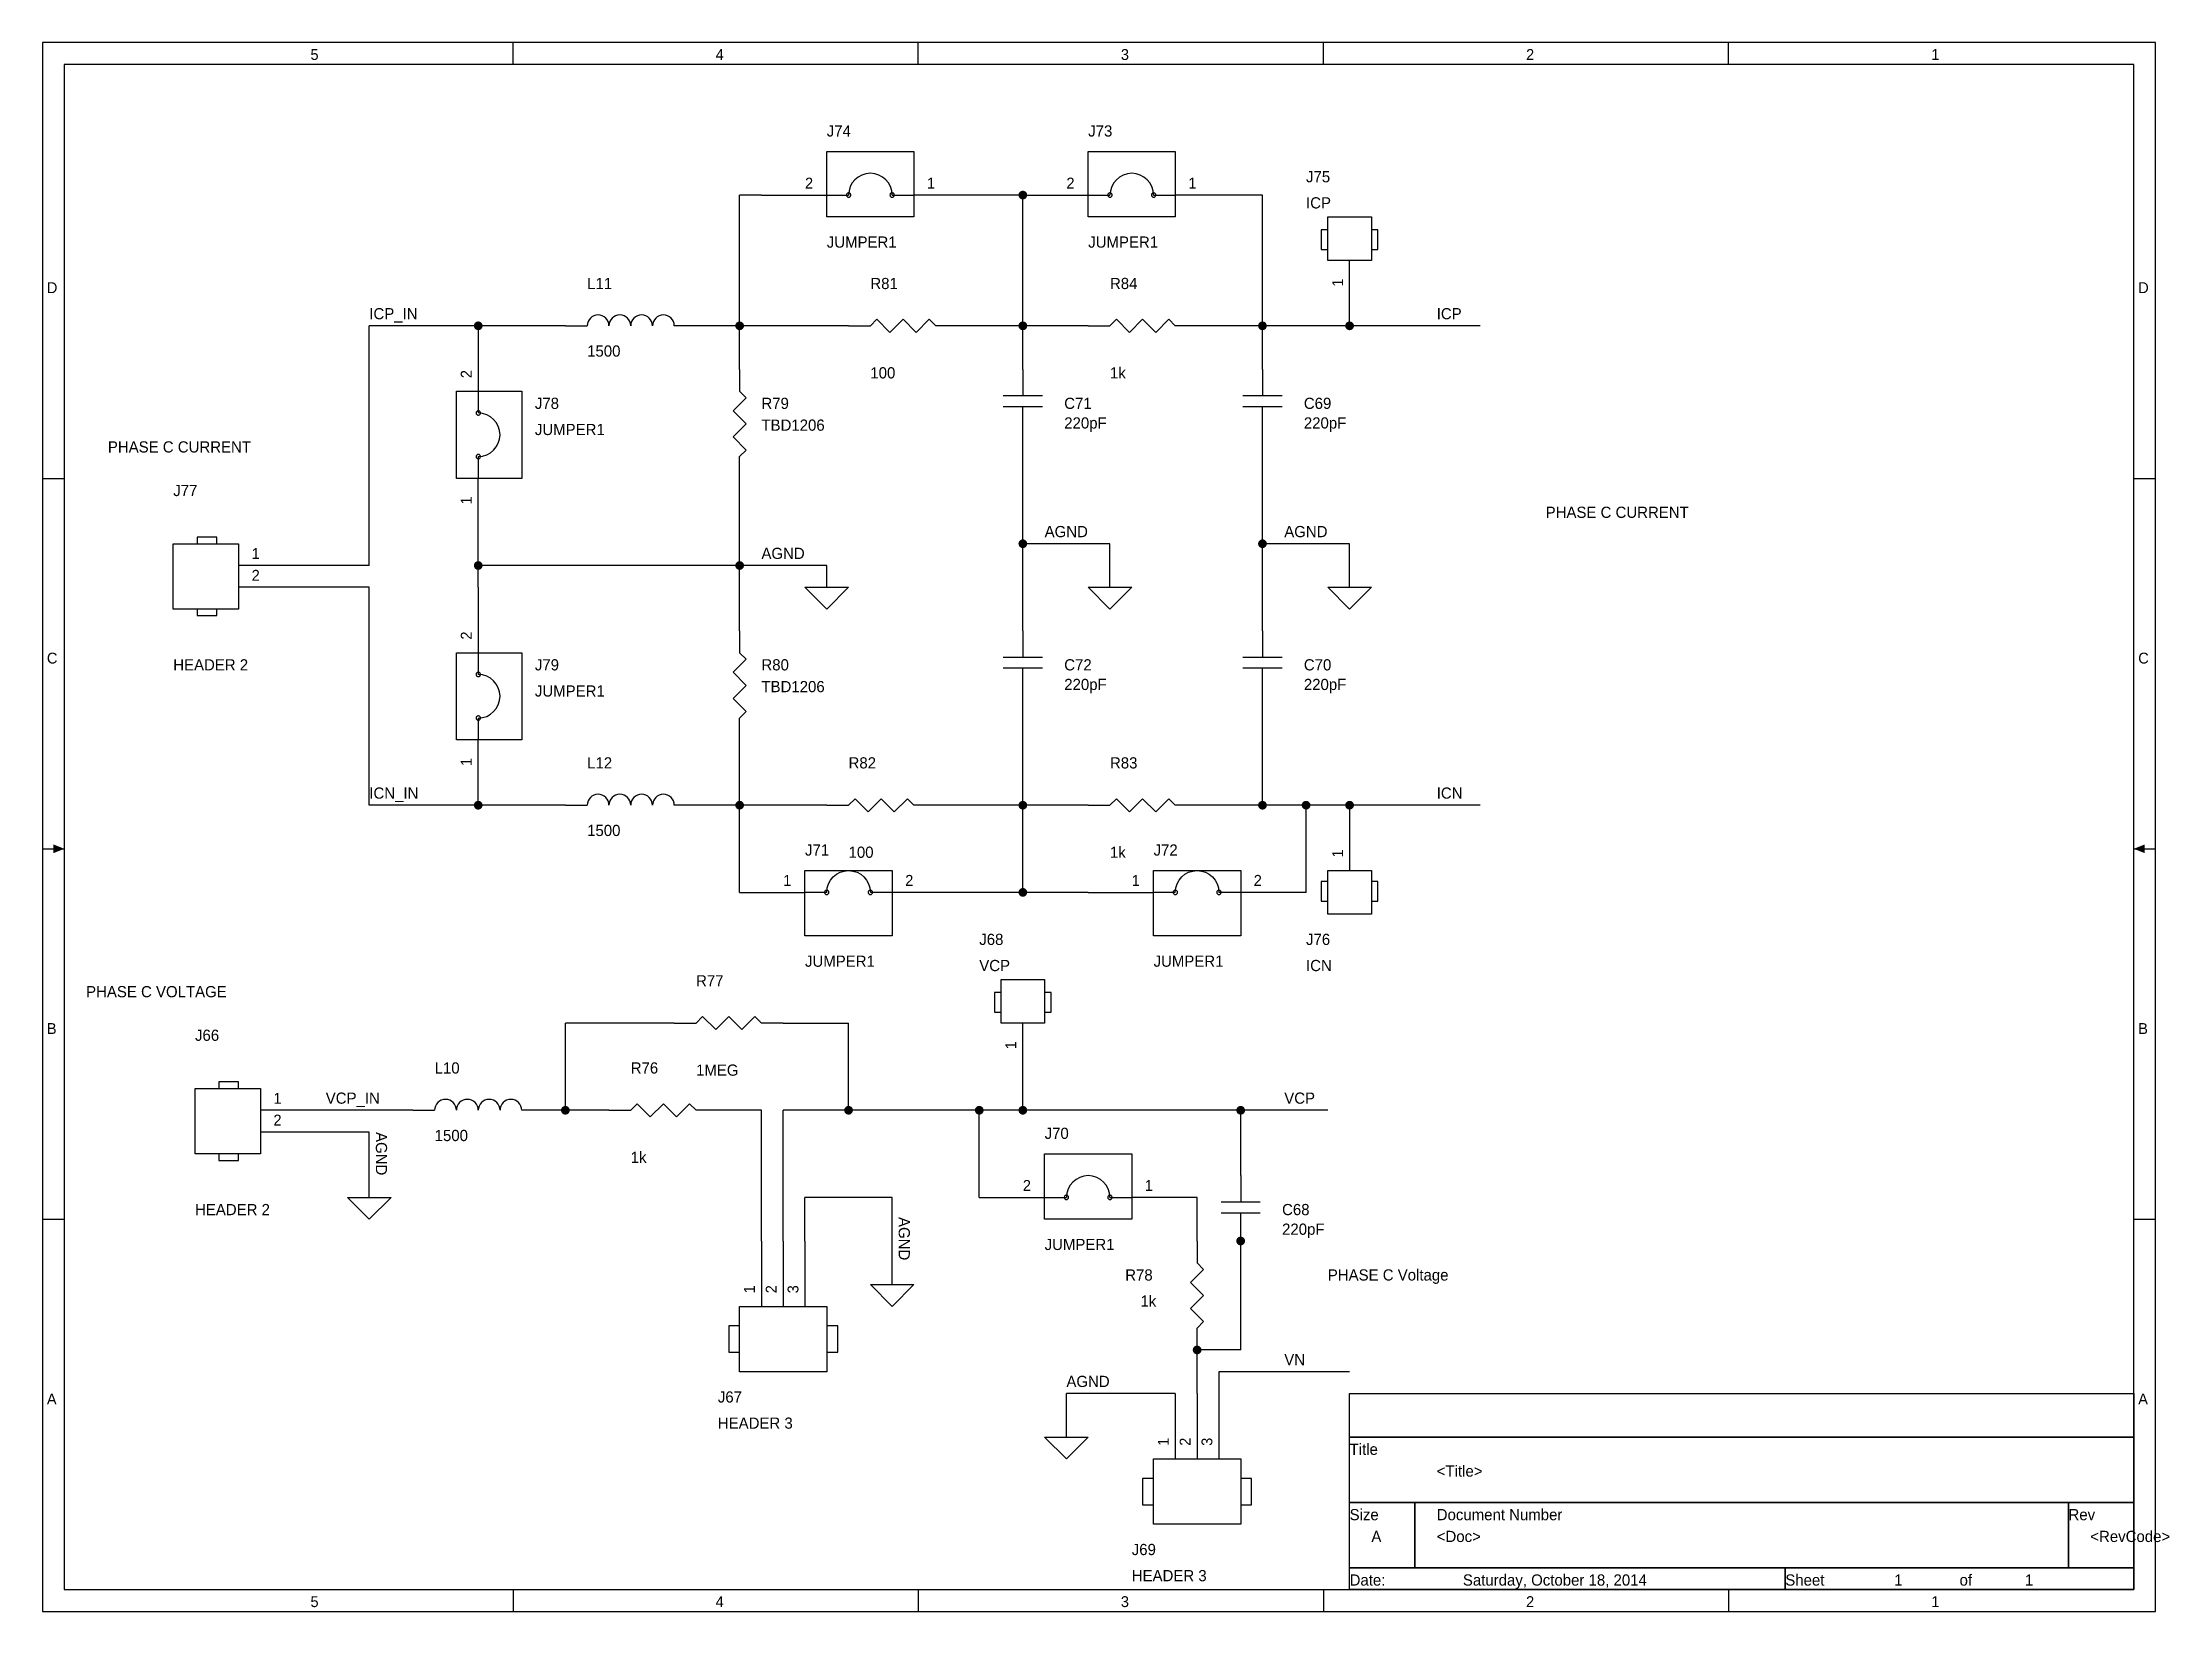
# Model space of a CAD drawing. Extents: x -0.1 to 9.66, y 0.1 to 7.3.
import ezdxf

# ---------------------------------------------------------------- set-up
doc = ezdxf.new("R2010")
doc.units = 0

msp = doc.modelspace()

# ---------------------------------------------------------------- linework, layer by layer
at = {"layer": 'PARTS'}
for p, q in [((3.2, 6.6), (3.5, 6.6)), ((4.2, 6.6), (3.9, 6.6)), ((4.4, 6.6), (4.7, 6.6)), ((5.4, 6.6), (5.1, 6.6)), ((5.9, 6), (5.9, 6.3)), ((1.9, 6), (1.9, 5.7)), ((2.3, 6), (2.4, 6)), ((2.9, 6), (2.8, 6)), ((3.6, 6), (3.7, 6)), ((4.1, 6), (4, 6)), ((4.7, 6), (4.8, 6)), ((5.2, 6), (5.1, 6)), ((3.1, 5.8), (3.1, 5.7)), ((4.4, 5.8), (4.4, 5.7)), ((5.5, 5.8), (5.5, 5.7)), ((4.4, 5.5), (4.4, 5.6)), ((5.5, 5.5), (5.5, 5.6)), ((3.1, 5.3), (3.1, 5.4)), ((1.9, 5), (1.9, 5.3)), ((1.1, 4.9), (0.8, 4.9)), ((1.1, 4.8), (0.8, 4.8)), ((1.9, 4.8), (1.9, 4.5)), ((3.1, 4.6), (3.1, 4.5)), ((4.4, 4.6), (4.4, 4.5)), ((5.5, 4.6), (5.5, 4.5)), ((4.4, 4.3), (4.4, 4.4)), ((5.5, 4.3), (5.5, 4.4)), ((3.1, 4.1), (3.1, 4.2)), ((1.9, 3.8), (1.9, 4.1)), ((2.3, 3.8), (2.4, 3.8)), ((2.9, 3.8), (2.8, 3.8)), ((3.5, 3.8), (3.6, 3.8)), ((4, 3.8), (3.9, 3.8)), ((4.7, 3.8), (4.8, 3.8)), ((5.2, 3.8), (5.1, 3.8)), ((5.9, 3.8), (5.9, 3.5)), ((3.1, 3.4), (3.4, 3.4)), ((4.1, 3.4), (3.8, 3.4)), ((4.7, 3.4), (5, 3.4)), ((5.7, 3.4), (5.4, 3.4)), ((2.8, 2.8), (2.9, 2.8)), ((3.3, 2.8), (3.2, 2.8)), ((4.4, 2.5), (4.4, 2.8)), ((1.2, 2.4), (0.9, 2.4)), ((1.6, 2.4), (1.7, 2.4)), ((2.2, 2.4), (2.1, 2.4)), ((2.5, 2.4), (2.6, 2.4)), ((3, 2.4), (2.9, 2.4)), ((1.2, 2.3), (0.9, 2.3)), ((5.4, 2.1), (5.4, 2)), ((4.2, 2), (4.5, 2)), ((5.2, 2), (4.9, 2)), ((5.4, 1.8), (5.4, 1.9)), ((3.2, 1.8), (3.2, 1.5)), ((3.3, 1.8), (3.3, 1.5)), ((3.4, 1.8), (3.4, 1.5)), ((5.2, 1.8), (5.2, 1.7)), ((5.2, 1.3), (5.2, 1.4)), ((5.1, 1.1), (5.1, 0.8)), ((5.2, 1.1), (5.2, 0.8)), ((5.3, 1.1), (5.3, 0.8))]:
    msp.add_line(p, q, dxfattribs=at)
for points in [[(3.9, 6.5), (3.5, 6.5), (3.5, 6.8), (3.9, 6.8)], [(5.1, 6.5), (4.7, 6.5), (4.7, 6.8), (5.1, 6.8)], [(6, 6.5), (6, 6.3), (5.8, 6.3), (5.8, 6.5)], [(1.8, 5.3), (1.8, 5.7), (2.1, 5.7), (2.1, 5.3)], [(0.5, 5), (0.8, 5), (0.8, 4.7), (0.5, 4.7)], [(1.8, 4.1), (1.8, 4.5), (2.1, 4.5), (2.1, 4.1)], [(3.4, 3.5), (3.8, 3.5), (3.8, 3.2), (3.4, 3.2)], [(5, 3.5), (5.4, 3.5), (5.4, 3.2), (5, 3.2)], [(5.8, 3.3), (5.8, 3.5), (6, 3.5), (6, 3.3)], [(4.5, 3), (4.5, 2.8), (4.3, 2.8), (4.3, 3)], [(0.6, 2.5), (0.9, 2.5), (0.9, 2.2), (0.6, 2.2)], [(4.9, 1.9), (4.5, 1.9), (4.5, 2.2), (4.9, 2.2)], [(3.1, 1.2), (3.1, 1.5), (3.5, 1.5), (3.5, 1.2)], [(5, 0.5), (5, 0.8), (5.4, 0.8), (5.4, 0.5)]]:
    msp.add_lwpolyline(points, close=True, dxfattribs=at)
for points in [[(3.8, 6.6, 1), (3.6, 6.6)], [(5, 6.6, 1), (4.8, 6.6)], [(2.45, 6.05, 0.4142), (2.4, 6)], [(2.5, 6, 0.4142), (2.45, 6.05)], [(2.55, 6.05, 0.4142), (2.5, 6)], [(2.6, 6, 0.4142), (2.55, 6.05)], [(2.65, 6.05, 0.4142), (2.6, 6)], [(2.7, 6, 0.4142), (2.65, 6.05)], [(2.75, 6.05, 0.4142), (2.7, 6)], [(2.8, 6, 0.4142), (2.75, 6.05)], [(1.9, 5.4, 1), (1.9, 5.6)], [(1.9, 4.2, 1), (1.9, 4.4)], [(2.45, 3.85, 0.4142), (2.4, 3.8)], [(2.5, 3.8, 0.4142), (2.45, 3.85)], [(2.55, 3.85, 0.4142), (2.5, 3.8)], [(2.6, 3.8, 0.4142), (2.55, 3.85)], [(2.65, 3.85, 0.4142), (2.6, 3.8)], [(2.7, 3.8, 0.4142), (2.65, 3.85)], [(2.75, 3.85, 0.4142), (2.7, 3.8)], [(2.8, 3.8, 0.4142), (2.75, 3.85)], [(3.5, 3.4, -1), (3.7, 3.4)], [(5.1, 3.4, -1), (5.3, 3.4)], [(1.75, 2.45, 0.4142), (1.7, 2.4)], [(1.8, 2.4, 0.4142), (1.75, 2.45)], [(1.85, 2.45, 0.4142), (1.8, 2.4)], [(1.9, 2.4, 0.4142), (1.85, 2.45)], [(1.95, 2.45, 0.4142), (1.9, 2.4)], [(2, 2.4, 0.4142), (1.95, 2.45)], [(2.05, 2.45, 0.4142), (2, 2.4)], [(2.1, 2.4, 0.4142), (2.05, 2.45)], [(4.8, 2, 1), (4.6, 2)]]:
    msp.add_lwpolyline(points, format="xyb", dxfattribs=at)
for points in [[(3.5, 6.6), (3.6, 6.6)], [(3.8, 6.6), (3.9, 6.6)], [(4.7, 6.6), (4.8, 6.6)], [(5, 6.6), (5.1, 6.6)], [(5.8, 6.44), (5.8, 6.44), (5.77, 6.44), (5.77, 6.35), (5.8, 6.35)], [(6, 6.35), (6, 6.35), (6.03, 6.35), (6.03, 6.44), (6, 6.44)], [(3.7, 6), (3.73, 6.03)], [(3.73, 6.03), (3.79, 5.97)], [(3.79, 5.97), (3.85, 6.03)], [(3.85, 6.03), (3.91, 5.97)], [(3.91, 5.97), (3.97, 6.03)], [(3.97, 6.03), (4, 6)], [(4.8, 6), (4.83, 6.03)], [(4.83, 6.03), (4.89, 5.97)], [(4.89, 5.97), (4.95, 6.03)], [(4.95, 6.03), (5.01, 5.97)], [(5.01, 5.97), (5.07, 6.03)], [(5.07, 6.03), (5.1, 6)], [(1.9, 5.7), (1.9, 5.6)], [(3.13, 5.67), (3.07, 5.61)], [(3.1, 5.7), (3.13, 5.67)], [(4.31, 5.68), (4.49, 5.68)], [(4.4, 5.7), (4.4, 5.68)], [(5.41, 5.68), (5.59, 5.68)], [(5.5, 5.7), (5.5, 5.68)], [(3.07, 5.61), (3.13, 5.55)], [(4.31, 5.63), (4.49, 5.63)], [(4.4, 5.6), (4.4, 5.63)], [(5.41, 5.63), (5.59, 5.63)], [(5.5, 5.6), (5.5, 5.63)], [(3.13, 5.55), (3.07, 5.49)], [(3.07, 5.49), (3.13, 5.43)], [(1.9, 5.4), (1.9, 5.3)], [(3.13, 5.43), (3.1, 5.4)], [(0.7, 5), (0.7, 5), (0.7, 5.03), (0.61, 5.03), (0.61, 5)], [(3.4, 4.8), (3.6, 4.8)], [(3.5, 4.7), (3.4, 4.8)], [(3.6, 4.8), (3.5, 4.7)], [(4.7, 4.8), (4.9, 4.8)], [(4.8, 4.7), (4.7, 4.8)], [(4.9, 4.8), (4.8, 4.7)], [(5.8, 4.8), (6, 4.8)], [(5.9, 4.7), (5.8, 4.8)], [(6, 4.8), (5.9, 4.7)], [(0.61, 4.7), (0.61, 4.7), (0.61, 4.67), (0.7, 4.67), (0.7, 4.7)], [(1.9, 4.5), (1.9, 4.4)], [(3.1, 4.5), (3.13, 4.47)], [(4.4, 4.5), (4.4, 4.48)], [(5.5, 4.5), (5.5, 4.48)], [(3.13, 4.47), (3.07, 4.41)], [(3.07, 4.41), (3.13, 4.35)], [(4.31, 4.48), (4.49, 4.48)], [(4.31, 4.43), (4.49, 4.43)], [(4.4, 4.4), (4.4, 4.43)], [(5.41, 4.48), (5.59, 4.48)], [(5.41, 4.43), (5.59, 4.43)], [(5.5, 4.4), (5.5, 4.43)], [(3.13, 4.35), (3.07, 4.29)], [(1.9, 4.2), (1.9, 4.1)], [(3.07, 4.29), (3.13, 4.23)], [(3.13, 4.23), (3.1, 4.2)], [(3.6, 3.8), (3.63, 3.83)], [(3.63, 3.83), (3.69, 3.77)], [(3.69, 3.77), (3.75, 3.83)], [(3.75, 3.83), (3.81, 3.77)], [(3.81, 3.77), (3.87, 3.83)], [(3.87, 3.83), (3.9, 3.8)], [(4.8, 3.8), (4.83, 3.83)], [(4.83, 3.83), (4.89, 3.77)], [(4.89, 3.77), (4.95, 3.83)], [(4.95, 3.83), (5.01, 3.77)], [(5.01, 3.77), (5.07, 3.83)], [(5.07, 3.83), (5.1, 3.8)], [(5.8, 3.45), (5.8, 3.45), (5.77, 3.45), (5.77, 3.36), (5.8, 3.36)], [(6, 3.36), (6, 3.36), (6.03, 3.36), (6.03, 3.45), (6, 3.45)], [(3.5, 3.4), (3.4, 3.4)], [(3.8, 3.4), (3.7, 3.4)], [(5.1, 3.4), (5, 3.4)], [(5.4, 3.4), (5.3, 3.4)], [(4.3, 2.94), (4.3, 2.94), (4.27, 2.94), (4.27, 2.85), (4.3, 2.85)], [(4.5, 2.85), (4.5, 2.85), (4.53, 2.85), (4.53, 2.94), (4.5, 2.94)], [(2.9, 2.8), (2.93, 2.83)], [(2.93, 2.83), (2.99, 2.77)], [(2.99, 2.77), (3.05, 2.83)], [(3.05, 2.83), (3.11, 2.77)], [(3.11, 2.77), (3.17, 2.83)], [(3.17, 2.83), (3.2, 2.8)], [(0.8, 2.5), (0.8, 2.5), (0.8, 2.53), (0.71, 2.53), (0.71, 2.5)], [(2.6, 2.4), (2.63, 2.43)], [(2.63, 2.43), (2.69, 2.37)], [(2.69, 2.37), (2.75, 2.43)], [(2.75, 2.43), (2.81, 2.37)], [(2.81, 2.37), (2.87, 2.43)], [(2.87, 2.43), (2.9, 2.4)], [(0.71, 2.2), (0.71, 2.2), (0.71, 2.17), (0.8, 2.17), (0.8, 2.2)], [(1.3, 2), (1.5, 2)], [(1.4, 1.9), (1.3, 2)], [(1.5, 2), (1.4, 1.9)], [(4.5, 2), (4.6, 2)], [(4.8, 2), (4.9, 2)], [(5.31, 1.98), (5.49, 1.98)], [(5.4, 2), (5.4, 1.98)], [(5.31, 1.93), (5.49, 1.93)], [(5.4, 1.9), (5.4, 1.93)], [(5.17, 1.61), (5.23, 1.67)], [(5.23, 1.67), (5.2, 1.7)], [(3.7, 1.6), (3.9, 1.6)], [(3.8, 1.5), (3.7, 1.6)], [(3.9, 1.6), (3.8, 1.5)], [(5.23, 1.55), (5.17, 1.61)], [(5.17, 1.49), (5.23, 1.55)], [(5.23, 1.43), (5.17, 1.49)], [(3.1, 1.4), (3.1, 1.41), (3.05, 1.41), (3.05, 1.29), (3.1, 1.29)], [(3.5, 1.3), (3.5, 1.29), (3.55, 1.29), (3.55, 1.41), (3.5, 1.41)], [(5.2, 1.4), (5.23, 1.43)], [(4.5, 0.9), (4.7, 0.9)], [(4.6, 0.8), (4.5, 0.9)], [(4.7, 0.9), (4.6, 0.8)], [(5, 0.7), (5, 0.71), (4.95, 0.71), (4.95, 0.59), (5, 0.59)], [(5.4, 0.6), (5.4, 0.59), (5.45, 0.59), (5.45, 0.71), (5.4, 0.71)]]:
    msp.add_lwpolyline(points, dxfattribs=at)
for points in [[(3.61, 6.6, 0.0985), (3.6092, 6.6038, 0.0985), (3.6071, 6.6071, 0.0985), (3.6038, 6.6092, 0.0985), (3.6, 6.61, 0.0985), (3.5962, 6.6092, 0.0985), (3.5929, 6.6071, 0.0985), (3.5908, 6.6038, 0.0985), (3.59, 6.6, 0.0985), (3.5908, 6.5962, 0.0985), (3.5929, 6.5929, 0.0985), (3.5962, 6.5908, 0.0985), (3.6, 6.59, 0.0985), (3.6038, 6.5908, 0.0985), (3.6071, 6.5929, 0.0985), (3.6092, 6.5962, 0.0985)], [(3.81, 6.6, 0.0985), (3.8092, 6.6038, 0.0985), (3.8071, 6.6071, 0.0985), (3.8038, 6.6092, 0.0985), (3.8, 6.61, 0.0985), (3.7962, 6.6092, 0.0985), (3.7929, 6.6071, 0.0985), (3.7908, 6.6038, 0.0985), (3.79, 6.6, 0.0985), (3.7908, 6.5962, 0.0985), (3.7929, 6.5929, 0.0985), (3.7962, 6.5908, 0.0985), (3.8, 6.59, 0.0985), (3.8038, 6.5908, 0.0985), (3.8071, 6.5929, 0.0985), (3.8092, 6.5962, 0.0985)], [(4.81, 6.6, 0.0985), (4.8092, 6.6038, 0.0985), (4.8071, 6.6071, 0.0985), (4.8038, 6.6092, 0.0985), (4.8, 6.61, 0.0985), (4.7962, 6.6092, 0.0985), (4.7929, 6.6071, 0.0985), (4.7908, 6.6038, 0.0985), (4.79, 6.6, 0.0985), (4.7908, 6.5962, 0.0985), (4.7929, 6.5929, 0.0985), (4.7962, 6.5908, 0.0985), (4.8, 6.59, 0.0985), (4.8038, 6.5908, 0.0985), (4.8071, 6.5929, 0.0985), (4.8092, 6.5962, 0.0985)], [(5.01, 6.6, 0.0985), (5.0092, 6.6038, 0.0985), (5.0071, 6.6071, 0.0985), (5.0038, 6.6092, 0.0985), (5, 6.61, 0.0985), (4.9962, 6.6092, 0.0985), (4.9929, 6.6071, 0.0985), (4.9908, 6.6038, 0.0985), (4.99, 6.6, 0.0985), (4.9908, 6.5962, 0.0985), (4.9929, 6.5929, 0.0985), (4.9962, 6.5908, 0.0985), (5, 6.59, 0.0985), (5.0038, 6.5908, 0.0985), (5.0071, 6.5929, 0.0985), (5.0092, 6.5962, 0.0985)], [(1.91, 5.6, 0.0985), (1.9092, 5.6038, 0.0985), (1.9071, 5.6071, 0.0985), (1.9038, 5.6092, 0.0985), (1.9, 5.61, 0.0985), (1.8962, 5.6092, 0.0985), (1.8929, 5.6071, 0.0985), (1.8908, 5.6038, 0.0985), (1.89, 5.6, 0.0985), (1.8908, 5.5962, 0.0985), (1.8929, 5.5929, 0.0985), (1.8962, 5.5908, 0.0985), (1.9, 5.59, 0.0985), (1.9038, 5.5908, 0.0985), (1.9071, 5.5929, 0.0985), (1.9092, 5.5962, 0.0985)], [(1.91, 5.4, 0.0985), (1.9092, 5.4038, 0.0985), (1.9071, 5.4071, 0.0985), (1.9038, 5.4092, 0.0985), (1.9, 5.41, 0.0985), (1.8962, 5.4092, 0.0985), (1.8929, 5.4071, 0.0985), (1.8908, 5.4038, 0.0985), (1.89, 5.4, 0.0985), (1.8908, 5.3962, 0.0985), (1.8929, 5.3929, 0.0985), (1.8962, 5.3908, 0.0985), (1.9, 5.39, 0.0985), (1.9038, 5.3908, 0.0985), (1.9071, 5.3929, 0.0985), (1.9092, 5.3962, 0.0985)], [(1.91, 4.4, 0.0985), (1.9092, 4.4038, 0.0985), (1.9071, 4.4071, 0.0985), (1.9038, 4.4092, 0.0985), (1.9, 4.41, 0.0985), (1.8962, 4.4092, 0.0985), (1.8929, 4.4071, 0.0985), (1.8908, 4.4038, 0.0985), (1.89, 4.4, 0.0985), (1.8908, 4.3962, 0.0985), (1.8929, 4.3929, 0.0985), (1.8962, 4.3908, 0.0985), (1.9, 4.39, 0.0985), (1.9038, 4.3908, 0.0985), (1.9071, 4.3929, 0.0985), (1.9092, 4.3962, 0.0985)], [(1.91, 4.2, 0.0985), (1.9092, 4.2038, 0.0985), (1.9071, 4.2071, 0.0985), (1.9038, 4.2092, 0.0985), (1.9, 4.21, 0.0985), (1.8962, 4.2092, 0.0985), (1.8929, 4.2071, 0.0985), (1.8908, 4.2038, 0.0985), (1.89, 4.2, 0.0985), (1.8908, 4.1962, 0.0985), (1.8929, 4.1929, 0.0985), (1.8962, 4.1908, 0.0985), (1.9, 4.19, 0.0985), (1.9038, 4.1908, 0.0985), (1.9071, 4.1929, 0.0985), (1.9092, 4.1962, 0.0985)], [(3.51, 3.4, 0.0985), (3.5092, 3.4038, 0.0985), (3.5071, 3.4071, 0.0985), (3.5038, 3.4092, 0.0985), (3.5, 3.41, 0.0985), (3.4962, 3.4092, 0.0985), (3.4929, 3.4071, 0.0985), (3.4908, 3.4038, 0.0985), (3.49, 3.4, 0.0985), (3.4908, 3.3962, 0.0985), (3.4929, 3.3929, 0.0985), (3.4962, 3.3908, 0.0985), (3.5, 3.39, 0.0985), (3.5038, 3.3908, 0.0985), (3.5071, 3.3929, 0.0985), (3.5092, 3.3962, 0.0985)], [(3.71, 3.4, 0.0985), (3.7092, 3.4038, 0.0985), (3.7071, 3.4071, 0.0985), (3.7038, 3.4092, 0.0985), (3.7, 3.41, 0.0985), (3.6962, 3.4092, 0.0985), (3.6929, 3.4071, 0.0985), (3.6908, 3.4038, 0.0985), (3.69, 3.4, 0.0985), (3.6908, 3.3962, 0.0985), (3.6929, 3.3929, 0.0985), (3.6962, 3.3908, 0.0985), (3.7, 3.39, 0.0985), (3.7038, 3.3908, 0.0985), (3.7071, 3.3929, 0.0985), (3.7092, 3.3962, 0.0985)], [(5.11, 3.4, 0.0985), (5.1092, 3.4038, 0.0985), (5.1071, 3.4071, 0.0985), (5.1038, 3.4092, 0.0985), (5.1, 3.41, 0.0985), (5.0962, 3.4092, 0.0985), (5.0929, 3.4071, 0.0985), (5.0908, 3.4038, 0.0985), (5.09, 3.4, 0.0985), (5.0908, 3.3962, 0.0985), (5.0929, 3.3929, 0.0985), (5.0962, 3.3908, 0.0985), (5.1, 3.39, 0.0985), (5.1038, 3.3908, 0.0985), (5.1071, 3.3929, 0.0985), (5.1092, 3.3962, 0.0985)], [(5.31, 3.4, 0.0985), (5.3092, 3.4038, 0.0985), (5.3071, 3.4071, 0.0985), (5.3038, 3.4092, 0.0985), (5.3, 3.41, 0.0985), (5.2962, 3.4092, 0.0985), (5.2929, 3.4071, 0.0985), (5.2908, 3.4038, 0.0985), (5.29, 3.4, 0.0985), (5.2908, 3.3962, 0.0985), (5.2929, 3.3929, 0.0985), (5.2962, 3.3908, 0.0985), (5.3, 3.39, 0.0985), (5.3038, 3.3908, 0.0985), (5.3071, 3.3929, 0.0985), (5.3092, 3.3962, 0.0985)], [(4.61, 2, 0.0985), (4.6092, 2.0038, 0.0985), (4.6071, 2.0071, 0.0985), (4.6038, 2.0092, 0.0985), (4.6, 2.01, 0.0985), (4.5962, 2.0092, 0.0985), (4.5929, 2.0071, 0.0985), (4.5908, 2.0038, 0.0985), (4.59, 2, 0.0985), (4.5908, 1.9962, 0.0985), (4.5929, 1.9929, 0.0985), (4.5962, 1.9908, 0.0985), (4.6, 1.99, 0.0985), (4.6038, 1.9908, 0.0985), (4.6071, 1.9929, 0.0985), (4.6092, 1.9962, 0.0985)], [(4.81, 2, 0.0985), (4.8092, 2.0038, 0.0985), (4.8071, 2.0071, 0.0985), (4.8038, 2.0092, 0.0985), (4.8, 2.01, 0.0985), (4.7962, 2.0092, 0.0985), (4.7929, 2.0071, 0.0985), (4.7908, 2.0038, 0.0985), (4.79, 2, 0.0985), (4.7908, 1.9962, 0.0985), (4.7929, 1.9929, 0.0985), (4.7962, 1.9908, 0.0985), (4.8, 1.99, 0.0985), (4.8038, 1.9908, 0.0985), (4.8071, 1.9929, 0.0985), (4.8092, 1.9962, 0.0985)]]:
    msp.add_lwpolyline(points, format="xyb", close=True, dxfattribs=at)
at = {"layer": 'TITLE'}
for points in [[(-0.1, 0.1), (9.6, 0.1), (9.6, 7.3), (-0.1, 7.3)], [(0, 0.2), (9.5, 0.2), (9.5, 7.2), (0, 7.2)], [(5.9, 1.1), (9.5, 1.1), (9.5, 0.9), (5.9, 0.9)], [(5.9, 0.9), (9.5, 0.9), (9.5, 0.6), (5.9, 0.6)], [(5.9, 0.6), (6.2, 0.6), (6.2, 0.3), (5.9, 0.3)], [(6.2, 0.6), (9.2, 0.6), (9.2, 0.3), (6.2, 0.3)], [(9.2, 0.6), (9.5, 0.6), (9.5, 0.3), (9.2, 0.3)], [(5.9, 0.3), (7.9, 0.3), (7.9, 0.2), (5.9, 0.2)], [(7.9, 0.3), (9.5, 0.3), (9.5, 0.2), (7.9, 0.2)]]:
    msp.add_lwpolyline(points, close=True, dxfattribs=at)
for points in [[(2.06, 7.2), (2.06, 7.3)], [(3.92, 7.2), (3.92, 7.3)], [(5.78, 7.2), (5.78, 7.3)], [(7.64, 7.2), (7.64, 7.3)], [(-0.1, 5.3), (0, 5.3)], [(9.5, 5.3), (9.6, 5.3)], [(-0.1, 3.6), (0, 3.6)], [(9.5, 3.6), (9.6, 3.6)], [(-0.1, 1.9), (0, 1.9)], [(9.5, 1.9), (9.6, 1.9)], [(2.06, 0.2), (2.06, 0.1)], [(3.92, 0.2), (3.92, 0.1)], [(5.78, 0.2), (5.78, 0.1)], [(7.64, 0.2), (7.64, 0.1)]]:
    msp.add_lwpolyline(points, dxfattribs=at)
for points in [[(0, 3.6), (-0.05, 3.62), (-0.05, 3.58), (-0.05, 3.6)], [(0, 3.6), (-0.05, 3.62), (-0.05, 3.58), (-0.05, 3.6)], [(0, 3.6), (-0.05, 3.62), (-0.05, 3.58), (-0.05, 3.6)], [(9.5, 3.6), (9.55, 3.62), (9.55, 3.58), (9.55, 3.6)], [(9.5, 3.6), (9.55, 3.62), (9.55, 3.58), (9.55, 3.6)], [(9.5, 3.6), (9.55, 3.62), (9.55, 3.58), (9.55, 3.6)]]:
    msp.add_solid(points, dxfattribs=at)
at = {"layer": 'WIRE'}
for points in [[(3.1, 6), (3.1, 6.6)], [(3.2, 6.6), (3.1, 6.6)], [(4.4, 6.6), (4.2, 6.6)], [(4.4, 6), (4.4, 6.6)], [(5.5, 6.6), (5.4, 6.6)], [(5.5, 6), (5.5, 6.6)], [(1.9, 6), (1.4, 6)], [(1.4, 4.9), (1.4, 6)], [(2.3, 6), (1.9, 6)], [(3.1, 6), (2.9, 6)], [(3.1, 5.8), (3.1, 6)], [(3.6, 6), (3.1, 6)], [(4.4, 6), (4.1, 6)], [(4.7, 6), (4.4, 6)], [(4.4, 5.8), (4.4, 6)], [(5.5, 6), (5.2, 6)], [(5.9, 6), (5.5, 6)], [(5.5, 5.8), (5.5, 6)], [(6.5, 6), (5.9, 6)], [(4.4, 5), (4.4, 5.5)], [(5.5, 5), (5.5, 5.5)], [(3.1, 4.9), (3.1, 5.3)], [(1.9, 4.9), (1.9, 5)], [(4.8, 5), (4.4, 5)], [(4.4, 4.6), (4.4, 5)], [(4.8, 4.8), (4.8, 5)], [(5.5, 4.6), (5.5, 5)], [(5.9, 5), (5.5, 5)], [(5.9, 4.8), (5.9, 5)], [(1.4, 4.9), (1.1, 4.9)], [(3.1, 4.9), (1.9, 4.9)], [(1.9, 4.8), (1.9, 4.9)], [(3.1, 4.6), (3.1, 4.9)], [(3.5, 4.9), (3.1, 4.9)], [(3.5, 4.8), (3.5, 4.9)], [(1.4, 4.8), (1.1, 4.8)], [(1.4, 3.8), (1.4, 4.8)], [(4.4, 3.8), (4.4, 4.3)], [(5.5, 3.8), (5.5, 4.3)], [(3.1, 3.8), (3.1, 4.1)], [(1.9, 3.8), (1.4, 3.8)], [(2.3, 3.8), (1.9, 3.8)], [(3.1, 3.8), (2.9, 3.8)], [(3.5, 3.8), (3.1, 3.8)], [(3.1, 3.4), (3.1, 3.8)], [(4.4, 3.8), (4, 3.8)], [(4.7, 3.8), (4.4, 3.8)], [(4.4, 3.4), (4.4, 3.8)], [(5.5, 3.8), (5.2, 3.8)], [(5.7, 3.8), (5.5, 3.8)], [(5.7, 3.4), (5.7, 3.8)], [(5.9, 3.8), (5.7, 3.8)], [(6.5, 3.8), (5.9, 3.8)], [(4.4, 3.4), (4.1, 3.4)], [(4.7, 3.4), (4.4, 3.4)], [(2.3, 2.4), (2.3, 2.8)], [(2.8, 2.8), (2.3, 2.8)], [(3.3, 2.8), (3.6, 2.8)], [(3.6, 2.4), (3.6, 2.8)], [(4.4, 2.4), (4.4, 2.5)], [(1.6, 2.4), (1.2, 2.4)], [(2.3, 2.4), (2.2, 2.4)], [(2.5, 2.4), (2.3, 2.4)], [(3.2, 2.4), (3, 2.4)], [(3.2, 1.8), (3.2, 2.4)], [(3.3, 1.8), (3.3, 2.4)], [(3.6, 2.4), (3.3, 2.4)], [(4.2, 2.4), (3.6, 2.4)], [(4.4, 2.4), (4.2, 2.4)], [(4.2, 2), (4.2, 2.4)], [(5.4, 2.4), (4.4, 2.4)], [(5.4, 2.1), (5.4, 2.4)], [(5.8, 2.4), (5.4, 2.4)], [(1.4, 2.3), (1.2, 2.3)], [(1.4, 2), (1.4, 2.3)], [(3.8, 2), (3.4, 2)], [(3.4, 1.8), (3.4, 2)], [(3.8, 1.6), (3.8, 2)], [(5.2, 1.8), (5.2, 2)], [(5.4, 1.8), (5.4, 1.9)], [(5.4, 1.3), (5.4, 1.8)], [(5.2, 1.1), (5.2, 1.3)], [(5.4, 1.3), (5.2, 1.3)], [(5.9, 1.2), (5.3, 1.2)], [(5.3, 1.2), (5.3, 1.1)], [(5.1, 1.1), (4.6, 1.1)], [(4.6, 0.9), (4.6, 1.1)]]:
    msp.add_lwpolyline(points, dxfattribs=at)
at = {"layer": 'WIRE', "const_width": 0.02}
for points in [[(4.39, 6.6, 1), (4.41, 6.6, 1)], [(1.89, 6, 1), (1.91, 6, 1)], [(3.09, 6, 1), (3.11, 6, 1)], [(4.39, 6, 1), (4.41, 6, 1)], [(4.39, 6, 1), (4.41, 6, 1)], [(5.49, 6, 1), (5.51, 6, 1)], [(5.89, 6, 1), (5.91, 6, 1)], [(4.39, 5, 1), (4.41, 5, 1)], [(5.49, 5, 1), (5.51, 5, 1)], [(1.89, 4.9, 1), (1.91, 4.9, 1)], [(3.09, 4.9, 1), (3.11, 4.9, 1)], [(1.89, 3.8, 1), (1.91, 3.8, 1)], [(3.09, 3.8, 1), (3.11, 3.8, 1)], [(4.39, 3.8, 1), (4.41, 3.8, 1)], [(5.49, 3.8, 1), (5.51, 3.8, 1)], [(5.69, 3.8, 1), (5.71, 3.8, 1)], [(5.89, 3.8, 1), (5.91, 3.8, 1)], [(4.39, 3.4, 1), (4.41, 3.4, 1)], [(2.29, 2.4, 1), (2.31, 2.4, 1)], [(3.59, 2.4, 1), (3.61, 2.4, 1)], [(4.19, 2.4, 1), (4.21, 2.4, 1)], [(4.39, 2.4, 1), (4.41, 2.4, 1)], [(5.39, 2.4, 1), (5.41, 2.4, 1)], [(5.39, 1.8, 1), (5.41, 1.8, 1)], [(5.19, 1.3, 1), (5.21, 1.3, 1)]]:
    msp.add_lwpolyline(points, format="xyb", close=True, dxfattribs=at)

# ---------------------------------------------------------------- texts
at = {"layer": 'COMMENTS'}
for s, p in [('PHASE C CURRENT', (0.2, 5.4186)), ('PHASE C CURRENT', (6.8, 5.1186)), ('PHASE C VOLTAGE', (0.1, 2.9186)), ('PHASE C Voltage', (5.8, 1.6186))]:
    msp.add_text(s, height=0.0514, dxfattribs=at).set_placement(p)
at = {"layer": 'PARTS'}
for s, p in [('2', (3.4, 6.63)), ('1', (3.96, 6.63)), ('2', (4.6, 6.63)), ('1', (5.16, 6.63)), ('1', (0.86, 4.93)), ('2', (0.86, 4.83)), ('1', (3.3, 3.43)), ('2', (3.86, 3.43)), ('1', (4.9, 3.43)), ('2', (5.46, 3.43)), ('1', (0.96, 2.43)), ('2', (0.96, 2.33)), ('2', (4.4, 2.03)), ('1', (4.96, 2.03))]:
    msp.add_text(s, height=0.05, dxfattribs=at).set_placement(p)
for s, p in [('1', (5.87, 6.18)), ('2', (1.87, 5.76)), ('1', (1.87, 5.18)), ('2', (1.87, 4.56)), ('1', (1.87, 3.98)), ('1', (5.87, 3.56)), ('1', (4.37, 2.68)), ('1', (3.17, 1.56)), ('2', (3.27, 1.56)), ('3', (3.37, 1.56)), ('1', (5.07, 0.86)), ('2', (5.17, 0.86)), ('3', (5.27, 0.86))]:
    msp.add_text(s, height=0.05, rotation=90, dxfattribs=at).set_placement(p)
at = {"layer": 'PARTTEXT'}
for s, p in [('J74', (3.5, 6.8686)), ('J73', (4.7, 6.8686)), ('J75', (5.7, 6.6586)), ('ICP', (5.7, 6.5386)), ('JUMPER1', (3.5, 6.3586)), ('JUMPER1', (4.7, 6.3586)), ('L11', (2.4, 6.1686)), ('R81', (3.7, 6.1686)), ('R84', (4.8, 6.1686)), ('1500', (2.4, 5.8586)), ('100', (3.7, 5.7586)), ('1k', (4.8, 5.7586)), ('J78', (2.16, 5.6186)), ('R79', (3.2, 5.6186)), ('C71', (4.59, 5.6186)), ('C69', (5.69, 5.6186)), ('TBD1206', (3.2, 5.5186)), ('220pF', (4.59, 5.5286)), ('220pF', (5.69, 5.5286)), ('JUMPER1', (2.16, 5.4986)), ('J77', (0.5, 5.2186)), ('HEADER 2', (0.5, 4.4186)), ('J79', (2.16, 4.4186)), ('R80', (3.2, 4.4186)), ('C72', (4.59, 4.4186)), ('C70', (5.69, 4.4186)), ('JUMPER1', (2.16, 4.2986)), ('TBD1206', (3.2, 4.3186)), ('220pF', (4.59, 4.3286)), ('220pF', (5.69, 4.3286)), ('L12', (2.4, 3.9686)), ('R82', (3.6, 3.9686)), ('R83', (4.8, 3.9686)), ('1500', (2.4, 3.6586)), ('J71', (3.4, 3.5686)), ('1k', (4.8, 3.5586)), ('J72', (5, 3.5686)), ('100', (3.6, 3.5586)), ('J68', (4.2, 3.1586)), ('J76', (5.7, 3.1586)), ('JUMPER1', (3.4, 3.0586)), ('VCP', (4.2, 3.0386)), ('JUMPER1', (5, 3.0586)), ('ICN', (5.7, 3.0386)), ('R77', (2.9, 2.9686)), ('J66', (0.6, 2.7186)), ('L10', (1.7, 2.5686)), ('R76', (2.6, 2.5686)), ('1MEG', (2.9, 2.5586)), ('1500', (1.7, 2.2586)), ('J70', (4.5, 2.2686)), ('1k', (2.6, 2.1586)), ('HEADER 2', (0.6, 1.9186)), ('C68', (5.59, 1.9186)), ('220pF', (5.59, 1.8286)), ('JUMPER1', (4.5, 1.7586)), ('R78', (4.87, 1.6186)), ('1k', (4.94, 1.4986)), ('J67', (3, 1.0586)), ('HEADER 3', (3, 0.9386)), ('Title', (5.9, 0.8186)), ('Size', (5.9, 0.5186)), ('Document Number', (6.3, 0.5186)), ('Rev', (9.2, 0.5186)), ('J69', (4.9, 0.3586)), ('HEADER 3', (4.9, 0.2386)), ('Date:', (5.9, 0.2186)), ('Sheet', (7.9, 0.2186)), ('of', (8.7, 0.2186))]:
    msp.add_text(s, height=0.0514, dxfattribs=at).set_placement(p)
at = {"layer": 'TITLE'}
for s, height, p in [('5', 0.05, (1.13, 7.22)), ('4', 0.05, (2.99, 7.22)), ('3', 0.05, (4.85, 7.22)), ('2', 0.05, (6.71, 7.22)), ('1', 0.05, (8.57, 7.22)), ('D', 0.05, (-0.08, 6.15)), ('D', 0.05, (9.52, 6.15)), ('C', 0.05, (-0.08, 4.45)), ('C', 0.05, (9.52, 4.45)), ('B', 0.05, (-0.08, 2.75)), ('B', 0.05, (9.52, 2.75)), ('A', 0.05, (-0.08, 1.05)), ('A', 0.05, (9.52, 1.05)), ('<Title>', 0.0514, (6.3, 0.7186)), ('A', 0.0514, (6, 0.4186)), ('<Doc>', 0.0514, (6.3, 0.4186)), ('<RevCode>', 0.0514, (9.3, 0.4186)), ('Saturday, October 18, 2014', 0.0514, (6.42, 0.2186)), ('1', 0.0514, (8.4, 0.2186)), ('1', 0.0514, (9, 0.2186)), ('5', 0.05, (1.13, 0.12)), ('4', 0.05, (2.99, 0.12)), ('3', 0.05, (4.85, 0.12)), ('2', 0.05, (6.71, 0.12)), ('1', 0.05, (8.57, 0.12))]:
    msp.add_text(s, height=height, dxfattribs=at).set_placement(p)
at = {"layer": 'WIRETEXT'}
for s, p in [('ICP_IN', (1.4, 6.03)), ('ICP', (6.3, 6.03)), ('AGND', (4.5, 5.03)), ('AGND', (5.6, 5.03)), ('AGND', (3.2, 4.93)), ('ICN_IN', (1.4, 3.83)), ('ICN', (6.3, 3.83)), ('VCP_IN', (1.2, 2.43)), ('VCP', (5.6, 2.43)), ('VN', (5.6, 1.23)), ('AGND', (4.6, 1.13))]:
    msp.add_text(s, height=0.0514, dxfattribs=at).set_placement(p)
for p in [(1.43, 2.3), (3.83, 1.91)]:
    msp.add_text('AGND', height=0.0514, rotation=270, dxfattribs=at).set_placement(p)

doc.saveas('drawing.dxf')
